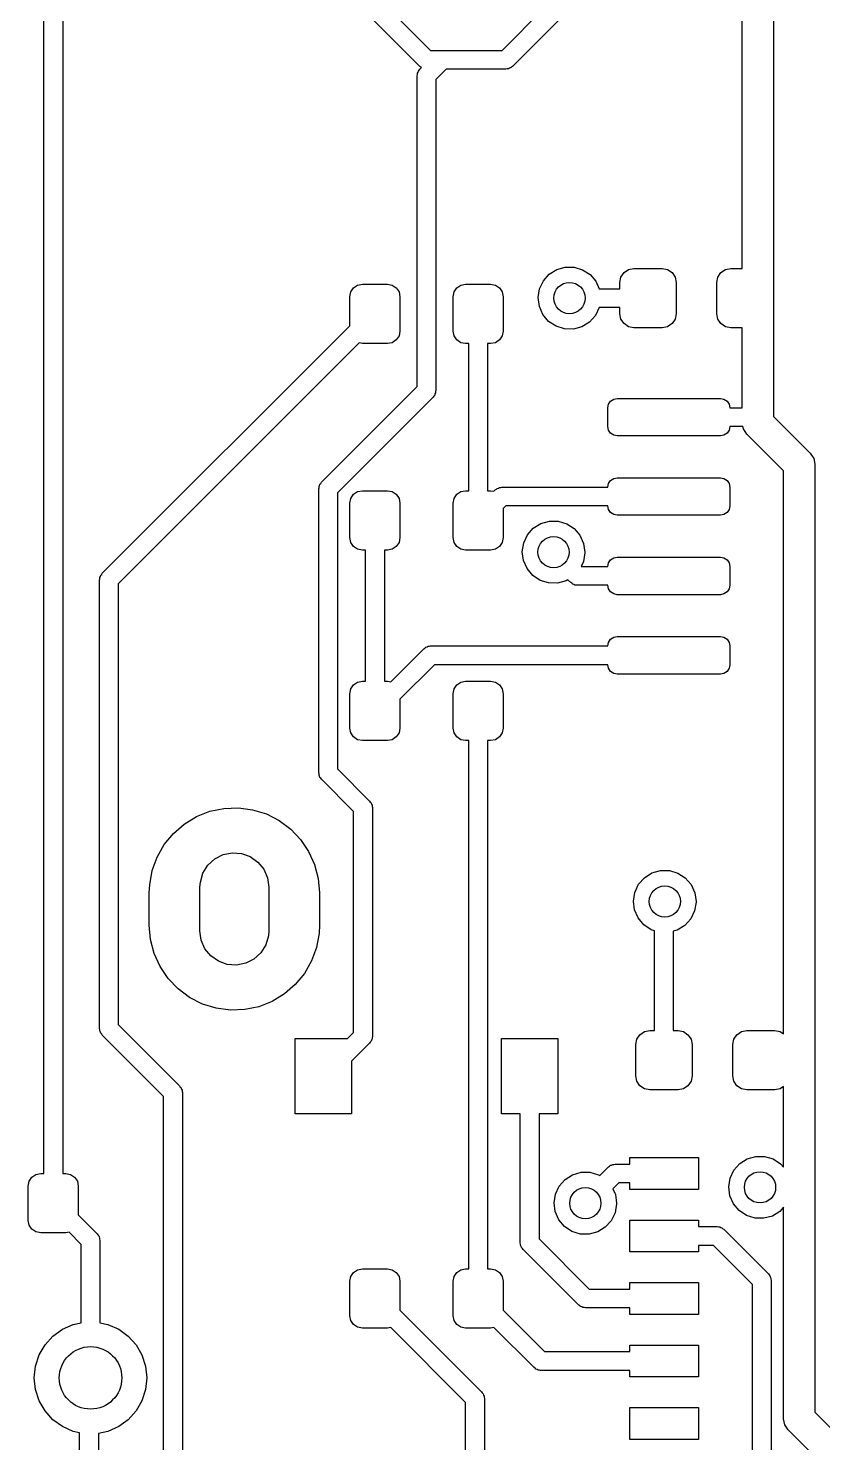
# Model space of a CAD drawing. Extents: x 108 to 192, y -153 to -46.
# Drawn here: x 131.04 to 143.75, y -107.72 to -85.09 of the extents above; entities that cross this region are included whole.
import ezdxf

# ---------------------------------------------------------------- set-up
doc = ezdxf.new("R2010")
doc.units = 0
doc.layers.add('BLACK', color=7, linetype='CONTINUOUS')

msp = doc.modelspace()

# ---------------------------------------------------------------- linework, layer by layer
at = {"layer": 'BLACK', "linetype": 'CONTINUOUS'}
for p, q in [((142.964, -75.391), (142.964, -91.3024)), ((142.464, -88.933), (142.464, -77.493)), ((131.294, -103.411), (131.294, -84.416)), ((131.594, -84.6012), (131.594, -103.411)), ((136.789, -84.7609), (137.476, -85.448)), ((138.622, -85.448), (139.296, -84.7739)), ((137.308, -85.7041), (136.533, -84.9291)), ((139.552, -84.9421), (138.79, -85.7041)), ((137.476, -85.448), (138.622, -85.448)), ((137.325, -85.7139), (137.308, -85.7041)), ((137.308, -85.7459), (137.332, -85.7214)), ((137.332, -85.7214), (137.325, -85.7139)), ((138.703, -85.7429), (138.684, -85.748)), ((138.723, -85.7429), (138.703, -85.7429)), ((138.74, -85.733), (138.723, -85.7429)), ((138.759, -85.7279), (138.74, -85.733)), ((138.773, -85.7139), (138.759, -85.7279)), ((138.79, -85.7041), (138.773, -85.7139)), ((137.264, -85.852), (137.269, -85.8329)), ((137.264, -90.8241), (137.264, -85.852)), ((137.269, -85.8132), (137.279, -85.7961)), ((137.269, -85.8329), (137.269, -85.8132)), ((137.279, -85.7961), (137.284, -85.777)), ((137.284, -85.777), (137.298, -85.763)), ((137.298, -85.763), (137.308, -85.7459)), ((137.73, -85.748), (137.564, -85.9141)), ((137.564, -85.9141), (137.564, -90.8862)), ((138.684, -85.748), (137.73, -85.748)), ((139.222, -89.2618), (139.282, -89.1335)), ((139.282, -89.1335), (139.376, -89.0272)), ((139.376, -89.0272), (139.496, -88.9516)), ((139.496, -88.9516), (139.632, -88.9126)), ((139.632, -88.9126), (139.774, -88.9135)), ((139.774, -88.9135), (139.91, -88.9541)), ((139.91, -88.9541), (140.029, -89.0312)), ((140.029, -89.0312), (140.121, -89.1386)), ((140.507, -89.158), (140.524, -89.0719)), ((140.524, -89.0719), (140.573, -88.9989)), ((140.573, -88.9989), (140.646, -88.9501)), ((140.646, -88.9501), (140.732, -88.933)), ((140.732, -88.933), (141.182, -88.933)), ((141.182, -88.933), (141.268, -88.9501)), ((141.268, -88.9501), (141.341, -88.9989)), ((141.341, -88.9989), (141.39, -89.0719)), ((141.39, -89.0719), (141.407, -89.158)), ((142.057, -89.158), (142.074, -89.0719)), ((142.074, -89.0719), (142.123, -88.9989)), ((142.123, -88.9989), (142.196, -88.9501)), ((142.196, -88.9501), (142.282, -88.933)), ((142.282, -88.933), (142.464, -88.933)), ((136.189, -89.387), (136.204, -89.3105)), ((136.204, -89.3105), (136.248, -89.2456)), ((136.248, -89.2456), (136.312, -89.2022)), ((136.312, -89.2022), (136.389, -89.187)), ((136.389, -89.187), (136.789, -89.187)), ((136.789, -89.187), (136.866, -89.2022)), ((136.866, -89.2022), (136.93, -89.2456)), ((136.93, -89.2456), (136.974, -89.3105)), ((136.974, -89.3105), (136.989, -89.387)), ((137.839, -89.387), (137.854, -89.3105)), ((137.854, -89.3105), (137.898, -89.2456)), ((137.898, -89.2456), (137.962, -89.2022)), ((137.962, -89.2022), (138.039, -89.187)), ((138.039, -89.187), (138.439, -89.187)), ((138.439, -89.187), (138.516, -89.2022)), ((138.516, -89.2022), (138.58, -89.2456)), ((138.58, -89.2456), (138.624, -89.3105)), ((138.624, -89.3105), (138.639, -89.387)), ((139.2, -89.4019), (139.222, -89.2618)), ((140.121, -89.1386), (140.176, -89.258)), ((140.176, -89.258), (140.507, -89.258)), ((140.507, -89.258), (140.507, -89.158)), ((141.407, -89.158), (141.407, -89.658)), ((142.057, -89.658), (142.057, -89.158)), ((136.189, -89.8499), (136.189, -89.387)), ((136.989, -89.387), (136.989, -89.937)), ((137.839, -89.937), (137.839, -89.387)), ((138.639, -89.387), (138.639, -89.937)), ((139.218, -89.5425), (139.2, -89.4019)), ((139.276, -89.6722), (139.218, -89.5425)), ((140.176, -89.56), (140.115, -89.6876)), ((140.177, -89.558), (140.176, -89.56)), ((140.507, -89.558), (140.177, -89.558)), ((140.507, -89.658), (140.507, -89.558)), ((139.367, -89.7807), (139.276, -89.6722)), ((139.485, -89.8593), (139.367, -89.7807)), ((140.019, -89.7927), (139.899, -89.8669)), ((140.115, -89.6876), (140.019, -89.7927)), ((140.524, -89.7441), (140.507, -89.658)), ((140.573, -89.8171), (140.524, -89.7441)), ((141.39, -89.7441), (141.341, -89.8171)), ((141.407, -89.658), (141.39, -89.7441)), ((142.074, -89.7441), (142.057, -89.658)), ((142.123, -89.8171), (142.074, -89.7441)), ((132.228, -93.8109), (136.189, -89.8499)), ((136.974, -90.0135), (136.93, -90.0784)), ((136.989, -89.937), (136.974, -90.0135)), ((137.854, -90.0135), (137.839, -89.937)), ((137.898, -90.0784), (137.854, -90.0135)), ((138.624, -90.0135), (138.58, -90.0784)), ((138.639, -89.937), (138.624, -90.0135)), ((139.62, -89.9016), (139.485, -89.8593)), ((139.762, -89.9042), (139.62, -89.9016)), ((139.899, -89.8669), (139.762, -89.9042)), ((140.646, -89.8659), (140.573, -89.8171)), ((140.732, -89.883), (140.646, -89.8659)), ((141.182, -89.883), (140.732, -89.883)), ((141.268, -89.8659), (141.182, -89.883)), ((141.341, -89.8171), (141.268, -89.8659)), ((142.196, -89.8659), (142.123, -89.8171)), ((142.282, -89.883), (142.196, -89.8659)), ((142.464, -89.883), (142.282, -89.883)), ((142.464, -91.163), (142.464, -89.883)), ((136.337, -90.1266), (132.484, -93.9791)), ((136.389, -90.137), (136.337, -90.1266)), ((136.789, -90.137), (136.389, -90.137)), ((136.866, -90.1218), (136.789, -90.137)), ((136.93, -90.0784), (136.866, -90.1218)), ((137.962, -90.1218), (137.898, -90.0784)), ((138.039, -90.137), (137.962, -90.1218)), ((138.089, -90.137), (138.039, -90.137)), ((138.089, -92.489), (138.089, -90.137)), ((138.439, -90.137), (138.389, -90.137)), ((138.389, -90.137), (138.389, -92.489)), ((138.516, -90.1218), (138.439, -90.137)), ((138.58, -90.0784), (138.516, -90.1218)), ((135.733, -92.3551), (137.264, -90.8241)), ((137.549, -90.9421), (137.544, -90.9612)), ((137.559, -90.925), (137.549, -90.9421)), ((137.564, -90.8862), (137.559, -90.9053)), ((137.559, -90.9053), (137.559, -90.925)), ((137.52, -90.9922), (135.989, -92.5233)), ((137.53, -90.9751), (137.52, -90.9922)), ((137.544, -90.9612), (137.53, -90.9751)), ((140.314, -91.163), (140.325, -91.1056)), ((140.314, -91.463), (140.314, -91.163)), ((140.325, -91.1056), (140.358, -91.0569)), ((140.358, -91.0569), (140.407, -91.0244)), ((140.407, -91.0244), (140.464, -91.013)), ((140.464, -91.013), (142.114, -91.013)), ((142.114, -91.013), (142.171, -91.0244)), ((142.171, -91.0244), (142.22, -91.0569)), ((142.22, -91.0569), (142.253, -91.1056)), ((142.253, -91.1056), (142.264, -91.163)), ((142.264, -91.163), (142.464, -91.163)), ((142.964, -91.3024), (143.552, -91.8909)), ((140.325, -91.5204), (140.314, -91.463)), ((140.358, -91.5691), (140.325, -91.5204)), ((140.407, -91.6016), (140.358, -91.5691)), ((140.464, -91.613), (140.407, -91.6016)), ((142.114, -91.613), (140.464, -91.613)), ((142.171, -91.6016), (142.114, -91.613)), ((142.22, -91.5691), (142.171, -91.6016)), ((142.253, -91.5204), (142.22, -91.5691)), ((142.264, -91.463), (142.253, -91.5204)), ((142.475, -91.463), (142.264, -91.463)), ((142.483, -91.5017), (142.475, -91.463)), ((142.537, -91.5828), (142.483, -91.5017)), ((143.126, -92.1713), (142.537, -91.5828)), ((143.552, -91.8909), (143.607, -91.972)), ((143.607, -91.972), (143.626, -92.0677)), ((143.626, -92.0677), (143.626, -107.23)), ((140.358, -92.3269), (140.407, -92.2944)), ((140.407, -92.2944), (140.464, -92.283)), ((140.464, -92.283), (142.114, -92.283)), ((142.114, -92.283), (142.171, -92.2944)), ((142.171, -92.2944), (142.22, -92.3269)), ((143.126, -101.178), (143.126, -92.1713)), ((135.689, -92.4612), (135.694, -92.4421)), ((135.689, -96.9999), (135.689, -92.4612)), ((135.694, -92.4224), (135.704, -92.4053)), ((135.694, -92.4421), (135.694, -92.4224)), ((135.704, -92.4053), (135.709, -92.3862)), ((135.709, -92.3862), (135.723, -92.3722)), ((135.723, -92.3722), (135.733, -92.3551)), ((135.989, -92.5233), (135.989, -96.9378)), ((136.248, -92.5476), (136.312, -92.5042)), ((136.312, -92.5042), (136.389, -92.489)), ((136.389, -92.489), (136.789, -92.489)), ((136.789, -92.489), (136.866, -92.5042)), ((136.866, -92.5042), (136.93, -92.5476)), ((137.898, -92.5476), (137.962, -92.5042)), ((137.962, -92.5042), (138.039, -92.489)), ((138.039, -92.489), (138.089, -92.489)), ((138.389, -92.489), (138.439, -92.489)), ((138.439, -92.489), (138.491, -92.4994)), ((138.491, -92.4994), (138.514, -92.4769)), ((138.514, -92.4769), (138.531, -92.4671)), ((138.531, -92.4671), (138.545, -92.4531)), ((138.545, -92.4531), (138.564, -92.448)), ((138.564, -92.448), (138.581, -92.4381)), ((138.581, -92.4381), (138.601, -92.4381)), ((138.601, -92.4381), (138.62, -92.433)), ((138.62, -92.433), (140.314, -92.433)), ((140.314, -92.433), (140.325, -92.3756)), ((140.325, -92.3756), (140.358, -92.3269)), ((142.22, -92.3269), (142.253, -92.3756)), ((142.253, -92.3756), (142.264, -92.433)), ((142.264, -92.433), (142.264, -92.733)), ((136.189, -92.689), (136.204, -92.6125)), ((136.189, -93.239), (136.189, -92.689)), ((136.204, -92.6125), (136.248, -92.5476)), ((136.93, -92.5476), (136.974, -92.6125)), ((136.974, -92.6125), (136.989, -92.689)), ((136.989, -92.689), (136.989, -93.239)), ((137.839, -92.689), (137.854, -92.6125)), ((137.839, -93.239), (137.839, -92.689)), ((137.854, -92.6125), (137.898, -92.5476)), ((138.682, -92.733), (138.639, -92.7761)), ((140.314, -92.733), (138.682, -92.733)), ((140.325, -92.7904), (140.314, -92.733)), ((142.264, -92.733), (142.253, -92.7904)), ((138.639, -92.7761), (138.639, -93.239)), ((139.242, -93.0156), (139.378, -92.9766)), ((139.378, -92.9766), (139.52, -92.9775)), ((139.52, -92.9775), (139.656, -93.0181)), ((140.358, -92.8391), (140.325, -92.7904)), ((140.407, -92.8716), (140.358, -92.8391)), ((140.464, -92.883), (140.407, -92.8716)), ((142.114, -92.883), (140.464, -92.883)), ((142.171, -92.8716), (142.114, -92.883)), ((142.22, -92.8391), (142.171, -92.8716)), ((142.253, -92.7904), (142.22, -92.8391)), ((138.968, -93.3258), (139.028, -93.1975)), ((139.028, -93.1975), (139.122, -93.0912)), ((139.122, -93.0912), (139.242, -93.0156)), ((139.656, -93.0181), (139.775, -93.0952)), ((139.775, -93.0952), (139.867, -93.2026)), ((139.867, -93.2026), (139.926, -93.3317)), ((136.204, -93.3155), (136.189, -93.239)), ((136.248, -93.3804), (136.204, -93.3155)), ((136.312, -93.4238), (136.248, -93.3804)), ((136.389, -93.439), (136.312, -93.4238)), ((136.866, -93.4238), (136.789, -93.439)), ((136.93, -93.3804), (136.866, -93.4238)), ((136.974, -93.3155), (136.93, -93.3804)), ((136.989, -93.239), (136.974, -93.3155)), ((137.854, -93.3155), (137.839, -93.239)), ((137.898, -93.3804), (137.854, -93.3155)), ((137.962, -93.4238), (137.898, -93.3804)), ((138.039, -93.439), (137.962, -93.4238)), ((138.516, -93.4238), (138.439, -93.439)), ((138.58, -93.3804), (138.516, -93.4238)), ((138.624, -93.3155), (138.58, -93.3804)), ((138.639, -93.239), (138.624, -93.3155)), ((138.946, -93.4659), (138.968, -93.3258)), ((139.926, -93.3317), (139.946, -93.472)), ((136.439, -93.439), (136.389, -93.439)), ((136.439, -95.537), (136.439, -93.439)), ((136.789, -93.439), (136.739, -93.439)), ((136.739, -93.439), (136.739, -95.537)), ((138.439, -93.439), (138.039, -93.439)), ((138.964, -93.6065), (138.946, -93.4659)), ((139.022, -93.7362), (138.964, -93.6065)), ((139.922, -93.624), (139.886, -93.6996)), ((139.946, -93.4842), (139.922, -93.624)), ((139.946, -93.472), (139.946, -93.4842)), ((140.314, -93.703), (140.325, -93.6456)), ((140.325, -93.6456), (140.358, -93.5969)), ((140.358, -93.5969), (140.407, -93.5644)), ((140.407, -93.5644), (140.464, -93.553)), ((140.464, -93.553), (142.114, -93.553)), ((142.114, -93.553), (142.171, -93.5644)), ((142.171, -93.5644), (142.22, -93.5969)), ((142.22, -93.5969), (142.253, -93.6456)), ((142.253, -93.6456), (142.264, -93.703)), ((132.189, -93.8782), (132.199, -93.8611)), ((132.189, -93.8979), (132.189, -93.8782)), ((132.199, -93.8611), (132.204, -93.842)), ((132.204, -93.842), (132.218, -93.828)), ((132.218, -93.828), (132.228, -93.8109)), ((139.113, -93.8447), (139.022, -93.7362)), ((139.231, -93.9233), (139.113, -93.8447)), ((139.886, -93.6996), (139.889, -93.703)), ((139.889, -93.703), (140.314, -93.703)), ((142.264, -93.703), (142.264, -94.003)), ((132.184, -93.917), (132.189, -93.8979)), ((132.184, -101.092), (132.184, -93.917)), ((132.484, -93.9791), (132.484, -101.03)), ((139.366, -93.9656), (139.231, -93.9233)), ((139.508, -93.9682), (139.366, -93.9656)), ((139.645, -93.9309), (139.508, -93.9682)), ((139.674, -93.9126), (139.645, -93.9309)), ((139.721, -93.9591), (139.674, -93.9126)), ((139.738, -93.9689), (139.721, -93.9591)), ((139.752, -93.9829), (139.738, -93.9689)), ((139.771, -93.988), (139.752, -93.9829)), ((139.788, -93.9979), (139.771, -93.988)), ((139.808, -93.9979), (139.788, -93.9979)), ((139.827, -94.003), (139.808, -93.9979)), ((140.314, -94.003), (139.827, -94.003)), ((140.325, -94.0604), (140.314, -94.003)), ((140.358, -94.1091), (140.325, -94.0604)), ((140.407, -94.1416), (140.358, -94.1091)), ((142.22, -94.1091), (142.171, -94.1416)), ((142.253, -94.0604), (142.22, -94.1091)), ((142.264, -94.003), (142.253, -94.0604)), ((140.464, -94.153), (140.407, -94.1416)), ((142.114, -94.153), (140.464, -94.153)), ((142.171, -94.1416), (142.114, -94.153)), ((136.841, -95.5474), (137.372, -95.0169)), ((137.372, -95.0169), (137.389, -95.0071)), ((137.389, -95.0071), (137.403, -94.9931)), ((137.403, -94.9931), (137.422, -94.988)), ((137.422, -94.988), (137.439, -94.9781)), ((137.439, -94.9781), (137.459, -94.9781)), ((137.459, -94.9781), (137.478, -94.973)), ((137.478, -94.973), (140.314, -94.973)), ((140.314, -94.973), (140.325, -94.9156)), ((140.325, -94.9156), (140.358, -94.8669)), ((140.358, -94.8669), (140.407, -94.8344)), ((140.407, -94.8344), (140.464, -94.823)), ((140.464, -94.823), (142.114, -94.823)), ((142.114, -94.823), (142.171, -94.8344)), ((142.171, -94.8344), (142.22, -94.8669)), ((142.22, -94.8669), (142.253, -94.9156)), ((142.253, -94.9156), (142.264, -94.973)), ((142.264, -94.973), (142.264, -95.273)), ((137.54, -95.273), (136.989, -95.8241)), ((140.314, -95.273), (137.54, -95.273)), ((140.325, -95.3304), (140.314, -95.273)), ((140.358, -95.3791), (140.325, -95.3304)), ((140.407, -95.4116), (140.358, -95.3791)), ((140.464, -95.423), (140.407, -95.4116)), ((142.114, -95.423), (140.464, -95.423)), ((142.171, -95.4116), (142.114, -95.423)), ((142.22, -95.3791), (142.171, -95.4116)), ((142.253, -95.3304), (142.22, -95.3791)), ((142.264, -95.273), (142.253, -95.3304)), ((136.189, -95.737), (136.204, -95.6605)), ((136.204, -95.6605), (136.248, -95.5956)), ((136.248, -95.5956), (136.312, -95.5522)), ((136.312, -95.5522), (136.389, -95.537)), ((136.389, -95.537), (136.439, -95.537)), ((136.739, -95.537), (136.789, -95.537)), ((136.789, -95.537), (136.841, -95.5474)), ((137.839, -95.737), (137.854, -95.6605)), ((137.854, -95.6605), (137.898, -95.5956)), ((137.898, -95.5956), (137.962, -95.5522)), ((137.962, -95.5522), (138.039, -95.537)), ((138.039, -95.537), (138.439, -95.537)), ((138.439, -95.537), (138.516, -95.5522)), ((138.516, -95.5522), (138.58, -95.5956)), ((138.58, -95.5956), (138.624, -95.6605)), ((138.624, -95.6605), (138.639, -95.737)), ((136.189, -96.287), (136.189, -95.737)), ((136.989, -95.8241), (136.989, -96.287)), ((137.839, -96.287), (137.839, -95.737)), ((138.639, -95.737), (138.639, -96.287)), ((136.204, -96.3635), (136.189, -96.287)), ((136.248, -96.4284), (136.204, -96.3635)), ((136.974, -96.3635), (136.93, -96.4284)), ((136.989, -96.287), (136.974, -96.3635)), ((137.854, -96.3635), (137.839, -96.287)), ((137.898, -96.4284), (137.854, -96.3635)), ((138.624, -96.3635), (138.58, -96.4284)), ((138.639, -96.287), (138.624, -96.3635)), ((136.312, -96.4718), (136.248, -96.4284)), ((136.389, -96.487), (136.312, -96.4718)), ((136.789, -96.487), (136.389, -96.487)), ((136.866, -96.4718), (136.789, -96.487)), ((136.93, -96.4284), (136.866, -96.4718)), ((137.962, -96.4718), (137.898, -96.4284)), ((138.039, -96.487), (137.962, -96.4718)), ((138.089, -96.487), (138.039, -96.487)), ((138.089, -104.935), (138.089, -96.487)), ((138.439, -96.487), (138.389, -96.487)), ((138.389, -96.487), (138.389, -104.935)), ((138.516, -96.4718), (138.439, -96.487)), ((138.58, -96.4284), (138.516, -96.4718)), ((135.694, -97.019), (135.689, -96.9999)), ((135.694, -97.0387), (135.694, -97.019)), ((135.704, -97.0558), (135.694, -97.0387)), ((135.709, -97.0749), (135.704, -97.0558)), ((135.989, -96.9378), (136.504, -97.4528)), ((135.723, -97.0889), (135.709, -97.0749)), ((135.733, -97.106), (135.723, -97.0889)), ((136.248, -97.621), (135.733, -97.106)), ((136.504, -97.4528), (136.514, -97.4699)), ((136.514, -97.4699), (136.528, -97.4839)), ((136.528, -97.4839), (136.533, -97.503)), ((136.533, -97.503), (136.543, -97.5201)), ((133.539, -97.8211), (133.735, -97.7018)), ((133.735, -97.7018), (133.949, -97.6174)), ((133.949, -97.6174), (134.174, -97.5701)), ((134.174, -97.5701), (134.404, -97.5615)), ((134.404, -97.5615), (134.632, -97.5917)), ((134.632, -97.5917), (134.852, -97.6599)), ((134.852, -97.6599), (135.057, -97.7641)), ((136.248, -101.158), (136.248, -97.621)), ((136.543, -97.5201), (136.543, -97.5398)), ((136.543, -97.5398), (136.548, -97.5589)), ((136.548, -97.5589), (136.548, -101.22)), ((133.365, -97.9719), (133.539, -97.8211)), ((135.057, -97.7641), (135.241, -97.9014)), ((135.241, -97.9014), (135.4, -98.0678)), ((133.105, -98.3495), (133.219, -98.1497)), ((133.219, -98.1497), (133.365, -97.9719)), ((135.4, -98.0678), (135.528, -98.2586)), ((133.027, -98.5657), (133.105, -98.3495)), ((133.916, -98.4794), (134.026, -98.3784)), ((134.026, -98.3784), (134.159, -98.3106)), ((134.159, -98.3106), (134.305, -98.2811)), ((134.305, -98.2811), (134.454, -98.292)), ((134.454, -98.292), (134.595, -98.3426)), ((134.595, -98.3426), (134.717, -98.4291)), ((135.528, -98.2586), (135.623, -98.4683)), ((132.986, -98.792), (133.027, -98.5657)), ((133.796, -98.7497), (133.838, -98.6063)), ((133.838, -98.6063), (133.916, -98.4794)), ((134.717, -98.4291), (134.81, -98.5451)), ((134.81, -98.5451), (134.87, -98.6821)), ((135.623, -98.4683), (135.681, -98.6909)), ((140.9, -98.6792), (141.02, -98.6036)), ((141.02, -98.6036), (141.156, -98.5646)), ((141.156, -98.5646), (141.298, -98.5655)), ((141.298, -98.5655), (141.434, -98.6061)), ((141.434, -98.6061), (141.553, -98.6832)), ((132.98, -98.92), (132.986, -98.792)), ((133.79, -98.83), (133.796, -98.7497)), ((133.79, -99.53), (133.79, -98.83)), ((134.87, -98.6821), (134.89, -98.83)), ((134.89, -98.83), (134.89, -99.53)), ((135.681, -98.6909), (135.7, -98.92)), ((140.746, -98.9138), (140.806, -98.7855)), ((140.806, -98.7855), (140.9, -98.6792)), ((141.553, -98.6832), (141.645, -98.7906)), ((141.645, -98.7906), (141.704, -98.9197)), ((132.98, -99.44), (132.98, -98.92)), ((135.7, -98.92), (135.7, -99.44)), ((140.724, -99.0539), (140.746, -98.9138)), ((140.742, -99.1945), (140.724, -99.0539)), ((141.724, -99.0722), (141.7, -99.212)), ((141.704, -98.9197), (141.724, -99.06)), ((141.724, -99.06), (141.724, -99.0722)), ((140.8, -99.3242), (140.742, -99.1945)), ((141.7, -99.212), (141.639, -99.3396)), ((132.999, -99.6691), (132.98, -99.44)), ((133.81, -99.6779), (133.79, -99.53)), ((134.89, -99.53), (134.884, -99.6103)), ((135.7, -99.44), (135.694, -99.568)), ((140.891, -99.4327), (140.8, -99.3242)), ((141.009, -99.5113), (140.891, -99.4327)), ((141.061, -99.5276), (141.009, -99.5113)), ((141.061, -101.125), (141.061, -99.5276)), ((141.423, -99.5189), (141.361, -99.5357)), ((141.361, -99.5357), (141.361, -101.125)), ((141.543, -99.4447), (141.423, -99.5189)), ((141.639, -99.3396), (141.543, -99.4447)), ((133.057, -99.8917), (132.999, -99.6691)), ((133.87, -99.8149), (133.81, -99.6779)), ((134.842, -99.7537), (134.764, -99.8806)), ((134.884, -99.6103), (134.842, -99.7537)), ((135.694, -99.568), (135.653, -99.7943)), ((133.152, -100.101), (133.057, -99.8917)), ((133.963, -99.9309), (133.87, -99.8149)), ((134.085, -100.017), (133.963, -99.9309)), ((134.654, -99.9816), (134.521, -100.049)), ((134.764, -99.8806), (134.654, -99.9816)), ((135.653, -99.7943), (135.575, -100.01)), ((133.28, -100.292), (133.152, -100.101)), ((134.226, -100.068), (134.085, -100.017)), ((134.375, -100.079), (134.226, -100.068)), ((134.521, -100.049), (134.375, -100.079)), ((135.461, -100.21), (135.315, -100.388)), ((135.575, -100.01), (135.461, -100.21)), ((133.439, -100.459), (133.28, -100.292)), ((135.315, -100.388), (135.141, -100.539)), ((133.623, -100.596), (133.439, -100.459)), ((133.828, -100.7), (133.623, -100.596)), ((134.945, -100.658), (134.731, -100.743)), ((135.141, -100.539), (134.945, -100.658)), ((134.048, -100.768), (133.828, -100.7)), ((134.276, -100.798), (134.048, -100.768)), ((134.506, -100.79), (134.276, -100.798)), ((134.731, -100.743), (134.506, -100.79)), ((132.189, -101.111), (132.184, -101.092)), ((132.189, -101.131), (132.189, -101.111)), ((132.484, -101.03), (133.465, -102.01)), ((140.9, -101.142), (140.986, -101.125)), ((140.986, -101.125), (141.061, -101.125)), ((141.361, -101.125), (141.436, -101.125)), ((141.436, -101.125), (141.522, -101.142)), ((142.45, -101.142), (142.536, -101.125)), ((142.536, -101.125), (142.986, -101.125)), ((142.986, -101.125), (143.072, -101.142)), ((132.199, -101.148), (132.189, -101.131)), ((132.204, -101.167), (132.199, -101.148)), ((132.218, -101.181), (132.204, -101.167)), ((132.228, -101.198), (132.218, -101.181)), ((133.208, -102.179), (132.228, -101.198)), ((135.314, -102.454), (135.314, -101.254)), ((135.314, -101.254), (136.152, -101.254)), ((136.152, -101.254), (136.248, -101.158)), ((136.504, -101.326), (136.214, -101.616)), ((136.514, -101.309), (136.504, -101.326)), ((136.528, -101.295), (136.514, -101.309)), ((136.533, -101.276), (136.528, -101.295)), ((136.543, -101.259), (136.533, -101.276)), ((136.548, -101.22), (136.543, -101.239)), ((136.543, -101.239), (136.543, -101.259)), ((138.614, -102.454), (138.614, -101.254)), ((138.614, -101.254), (139.514, -101.254)), ((139.514, -101.254), (139.514, -102.454)), ((140.761, -101.35), (140.778, -101.264)), ((140.761, -101.85), (140.761, -101.35)), ((140.778, -101.264), (140.827, -101.191)), ((140.827, -101.191), (140.9, -101.142)), ((141.522, -101.142), (141.595, -101.191)), ((141.595, -101.191), (141.644, -101.264)), ((141.644, -101.264), (141.661, -101.35)), ((141.661, -101.35), (141.661, -101.85)), ((142.311, -101.35), (142.328, -101.264)), ((142.311, -101.85), (142.311, -101.35)), ((142.328, -101.264), (142.377, -101.191)), ((142.377, -101.191), (142.45, -101.142)), ((143.072, -101.142), (143.126, -101.178)), ((136.214, -101.616), (136.214, -102.454)), ((133.465, -102.01), (133.474, -102.028)), ((133.474, -102.028), (133.488, -102.041)), ((140.778, -101.936), (140.761, -101.85)), ((140.827, -102.009), (140.778, -101.936)), ((140.9, -102.058), (140.827, -102.009)), ((141.595, -102.009), (141.522, -102.058)), ((141.644, -101.936), (141.595, -102.009)), ((141.661, -101.85), (141.644, -101.936)), ((142.328, -101.936), (142.311, -101.85)), ((142.377, -102.009), (142.328, -101.936)), ((142.45, -102.058), (142.377, -102.009)), ((143.126, -102.022), (143.072, -102.058)), ((143.126, -103.312), (143.126, -102.022)), ((133.208, -111.758), (133.208, -102.179)), ((133.488, -102.041), (133.494, -102.061)), ((133.494, -102.061), (133.503, -102.078)), ((133.503, -102.078), (133.503, -102.097)), ((133.503, -102.097), (133.508, -102.116)), ((133.508, -102.116), (133.508, -111.82)), ((140.986, -102.075), (140.9, -102.058)), ((141.436, -102.075), (140.986, -102.075)), ((141.522, -102.058), (141.436, -102.075)), ((142.536, -102.075), (142.45, -102.058)), ((142.986, -102.075), (142.536, -102.075)), ((143.072, -102.058), (142.986, -102.075)), ((136.214, -102.454), (135.314, -102.454)), ((138.914, -102.454), (138.614, -102.454)), ((138.914, -104.52), (138.914, -102.454)), ((139.514, -102.454), (139.214, -102.454)), ((139.214, -102.454), (139.214, -104.458)), ((140.664, -103.26), (140.664, -103.155)), ((140.664, -103.155), (141.764, -103.155)), ((141.764, -103.155), (141.764, -103.665)), ((142.544, -103.176), (142.68, -103.137)), ((142.68, -103.137), (142.822, -103.137)), ((142.822, -103.137), (142.958, -103.178)), ((140.183, -103.445), (140.324, -103.304)), ((140.324, -103.304), (140.341, -103.294)), ((140.341, -103.294), (140.355, -103.28)), ((140.355, -103.28), (140.374, -103.275)), ((140.374, -103.275), (140.391, -103.265)), ((140.391, -103.265), (140.411, -103.265)), ((140.411, -103.265), (140.43, -103.26)), ((140.43, -103.26), (140.664, -103.26)), ((142.27, -103.486), (142.33, -103.357)), ((142.33, -103.357), (142.424, -103.251)), ((142.424, -103.251), (142.544, -103.176)), ((142.958, -103.178), (143.077, -103.255)), ((143.077, -103.255), (143.126, -103.312)), ((131.044, -103.611), (131.059, -103.534)), ((131.044, -104.161), (131.044, -103.611)), ((131.059, -103.534), (131.103, -103.47)), ((131.103, -103.47), (131.167, -103.426)), ((131.167, -103.426), (131.244, -103.411)), ((131.244, -103.411), (131.294, -103.411)), ((131.594, -103.411), (131.644, -103.411)), ((131.644, -103.411), (131.721, -103.426)), ((131.721, -103.426), (131.785, -103.47)), ((131.785, -103.47), (131.829, -103.534)), ((131.829, -103.534), (131.844, -103.611)), ((131.844, -103.611), (131.844, -104.074)), ((139.476, -103.74), (139.536, -103.611)), ((139.536, -103.611), (139.63, -103.505)), ((139.63, -103.505), (139.75, -103.43)), ((139.75, -103.43), (139.886, -103.391)), ((139.886, -103.391), (140.028, -103.391)), ((140.028, -103.391), (140.164, -103.432)), ((140.164, -103.432), (140.183, -103.445)), ((140.492, -103.56), (140.394, -103.658)), ((140.664, -103.56), (140.492, -103.56)), ((140.664, -103.665), (140.664, -103.56)), ((142.248, -103.626), (142.27, -103.486)), ((139.454, -103.88), (139.476, -103.74)), ((140.394, -103.658), (140.434, -103.746)), ((140.434, -103.746), (140.454, -103.886)), ((141.764, -103.665), (140.664, -103.665)), ((142.266, -103.766), (142.248, -103.626)), ((142.324, -103.896), (142.266, -103.766)), ((139.472, -104.02), (139.454, -103.88)), ((139.53, -104.15), (139.472, -104.02)), ((140.43, -104.038), (140.369, -104.166)), ((140.454, -103.898), (140.43, -104.038)), ((140.454, -103.886), (140.454, -103.898)), ((142.415, -104.005), (142.324, -103.896)), ((142.533, -104.083), (142.415, -104.005)), ((143.067, -104.017), (142.947, -104.091)), ((143.126, -103.952), (143.067, -104.017)), ((143.126, -107.333), (143.126, -103.952)), ((131.059, -104.238), (131.044, -104.161)), ((131.103, -104.302), (131.059, -104.238)), ((131.844, -104.074), (132.146, -104.376)), ((139.621, -104.259), (139.53, -104.15)), ((139.739, -104.337), (139.621, -104.259)), ((140.273, -104.271), (140.153, -104.345)), ((140.369, -104.166), (140.273, -104.271)), ((140.664, -104.665), (140.664, -104.155)), ((140.664, -104.155), (141.764, -104.155)), ((141.764, -104.155), (141.764, -104.26)), ((141.764, -104.26), (142.064, -104.26)), ((142.064, -104.26), (142.083, -104.265)), ((142.083, -104.265), (142.103, -104.265)), ((142.103, -104.265), (142.12, -104.275)), ((142.12, -104.275), (142.139, -104.28)), ((142.139, -104.28), (142.153, -104.294)), ((142.153, -104.294), (142.17, -104.304)), ((142.668, -104.126), (142.533, -104.083)), ((142.81, -104.128), (142.668, -104.126)), ((142.947, -104.091), (142.81, -104.128)), ((131.167, -104.346), (131.103, -104.302)), ((131.244, -104.361), (131.167, -104.346)), ((131.644, -104.361), (131.244, -104.361)), ((131.696, -104.351), (131.644, -104.361)), ((131.89, -104.544), (131.696, -104.351)), ((132.146, -104.376), (132.156, -104.393)), ((132.156, -104.393), (132.17, -104.407)), ((132.17, -104.407), (132.175, -104.426)), ((132.175, -104.426), (132.185, -104.443)), ((132.185, -104.443), (132.185, -104.463)), ((132.185, -104.463), (132.19, -104.482)), ((132.19, -104.482), (132.19, -105.797)), ((138.919, -104.539), (138.914, -104.52)), ((139.214, -104.458), (140.016, -105.26)), ((139.874, -104.38), (139.739, -104.337)), ((140.016, -104.382), (139.874, -104.38)), ((140.153, -104.345), (140.016, -104.382)), ((142.17, -104.304), (142.882, -105.016)), ((131.89, -105.797), (131.89, -104.544)), ((138.919, -104.559), (138.919, -104.539)), ((138.929, -104.576), (138.919, -104.559)), ((138.934, -104.595), (138.929, -104.576)), ((138.948, -104.609), (138.934, -104.595)), ((138.958, -104.626), (138.948, -104.609)), ((139.848, -105.516), (138.958, -104.626)), ((141.764, -104.665), (140.664, -104.665)), ((142.002, -104.56), (141.764, -104.56)), ((141.764, -104.56), (141.764, -104.665)), ((142.626, -105.184), (142.002, -104.56)), ((136.248, -104.994), (136.312, -104.95)), ((136.312, -104.95), (136.389, -104.935)), ((136.389, -104.935), (136.789, -104.935)), ((136.789, -104.935), (136.866, -104.95)), ((136.866, -104.95), (136.93, -104.994)), ((137.898, -104.994), (137.962, -104.95)), ((137.962, -104.95), (138.039, -104.935)), ((138.039, -104.935), (138.089, -104.935)), ((138.389, -104.935), (138.439, -104.935)), ((138.439, -104.935), (138.516, -104.95)), ((138.516, -104.95), (138.58, -104.994)), ((136.189, -105.135), (136.204, -105.058)), ((136.189, -105.685), (136.189, -105.135)), ((136.204, -105.058), (136.248, -104.994)), ((136.93, -104.994), (136.974, -105.058)), ((136.974, -105.058), (136.989, -105.135)), ((136.989, -105.135), (136.989, -105.598)), ((137.839, -105.135), (137.854, -105.058)), ((137.839, -105.685), (137.839, -105.135)), ((137.854, -105.058), (137.898, -104.994)), ((138.58, -104.994), (138.624, -105.058)), ((138.624, -105.058), (138.639, -105.135)), ((138.639, -105.135), (138.639, -105.598)), ((140.664, -105.26), (140.664, -105.155)), ((140.664, -105.155), (141.764, -105.155)), ((141.764, -105.155), (141.764, -105.665)), ((142.626, -107.92), (142.626, -105.184)), ((142.882, -105.016), (142.892, -105.033)), ((142.892, -105.033), (142.906, -105.047)), ((142.906, -105.047), (142.911, -105.066)), ((142.911, -105.066), (142.921, -105.083)), ((142.921, -105.083), (142.921, -105.103)), ((142.921, -105.103), (142.926, -105.122)), ((142.926, -105.122), (142.926, -107.858)), ((140.016, -105.26), (140.664, -105.26)), ((136.989, -105.598), (138.295, -106.904)), ((138.639, -105.598), (139.301, -106.26)), ((139.865, -105.526), (139.848, -105.516)), ((139.879, -105.54), (139.865, -105.526)), ((139.898, -105.545), (139.879, -105.54)), ((139.915, -105.555), (139.898, -105.545)), ((139.935, -105.555), (139.915, -105.555)), ((139.954, -105.56), (139.935, -105.555)), ((140.664, -105.56), (139.954, -105.56)), ((140.664, -105.665), (140.664, -105.56)), ((131.59, -105.901), (131.762, -105.824)), ((131.762, -105.824), (131.89, -105.797)), ((132.19, -105.797), (132.318, -105.824)), ((132.318, -105.824), (132.49, -105.901)), ((136.204, -105.762), (136.189, -105.685)), ((136.248, -105.826), (136.204, -105.762)), ((136.312, -105.87), (136.248, -105.826)), ((136.389, -105.885), (136.312, -105.87)), ((136.841, -105.875), (136.789, -105.885)), ((138.039, -107.072), (136.841, -105.875)), ((137.854, -105.762), (137.839, -105.685)), ((137.898, -105.826), (137.854, -105.762)), ((137.962, -105.87), (137.898, -105.826)), ((138.039, -105.885), (137.962, -105.87)), ((138.491, -105.875), (138.439, -105.885)), ((139.133, -106.516), (138.491, -105.875)), ((141.764, -105.665), (140.664, -105.665)), ((131.312, -106.151), (131.438, -106.011)), ((131.438, -106.011), (131.59, -105.901)), ((132.49, -105.901), (132.642, -106.011)), ((132.642, -106.011), (132.768, -106.151)), ((136.789, -105.885), (136.389, -105.885)), ((138.439, -105.885), (138.039, -105.885)), ((131.16, -106.493), (131.218, -106.314)), ((131.218, -106.314), (131.312, -106.151)), ((132.768, -106.151), (132.862, -106.314)), ((132.862, -106.314), (132.92, -106.493)), ((139.301, -106.26), (140.664, -106.26)), ((140.664, -106.26), (140.664, -106.155)), ((140.664, -106.155), (141.764, -106.155)), ((141.764, -106.155), (141.764, -106.665)), ((131.14, -106.68), (131.16, -106.493)), ((132.92, -106.493), (132.94, -106.68)), ((139.15, -106.526), (139.133, -106.516)), ((139.164, -106.54), (139.15, -106.526)), ((139.183, -106.545), (139.164, -106.54)), ((139.2, -106.555), (139.183, -106.545)), ((139.22, -106.555), (139.2, -106.555)), ((139.239, -106.56), (139.22, -106.555)), ((131.16, -106.867), (131.14, -106.68)), ((132.94, -106.68), (132.92, -106.867)), ((140.664, -106.56), (139.239, -106.56)), ((140.664, -106.665), (140.664, -106.56)), ((141.764, -106.665), (140.664, -106.665)), ((131.218, -107.046), (131.16, -106.867)), ((132.92, -106.867), (132.862, -107.046)), ((138.295, -106.904), (138.305, -106.921)), ((138.305, -106.921), (138.319, -106.935)), ((138.319, -106.935), (138.324, -106.954)), ((138.324, -106.954), (138.334, -106.971)), ((138.334, -106.971), (138.334, -106.991)), ((138.334, -106.991), (138.339, -107.01)), ((138.339, -107.01), (138.339, -107.983)), ((131.312, -107.209), (131.218, -107.046)), ((131.438, -107.349), (131.312, -107.209)), ((132.768, -107.209), (132.642, -107.349)), ((132.862, -107.046), (132.768, -107.209)), ((138.039, -107.983), (138.039, -107.072)), ((140.664, -107.665), (140.664, -107.155)), ((140.664, -107.155), (141.764, -107.155)), ((141.764, -107.155), (141.764, -107.665)), ((143.626, -107.23), (144.111, -107.715)), ((131.59, -107.459), (131.438, -107.349)), ((131.762, -107.536), (131.59, -107.459)), ((132.49, -107.459), (132.318, -107.536)), ((132.642, -107.349), (132.49, -107.459)), ((143.145, -107.429), (143.126, -107.333)), ((143.199, -107.51), (143.145, -107.429)), ((131.865, -107.558), (131.762, -107.536)), ((131.865, -113.981), (131.865, -107.558)), ((132.318, -107.536), (132.165, -107.568)), ((132.165, -107.568), (132.165, -113.919)), ((141.764, -107.665), (140.664, -107.665)), ((143.685, -107.995), (143.199, -107.51))]:
    msp.add_line(p, q, dxfattribs=at)
at = {"layer": 'BLACK'}
for centre, radius in [((139.7, -89.408), 0.25), ((139.446, -93.472), 0.25), ((141.224, -99.06), 0.25), ((142.748, -103.632), 0.25), ((139.954, -103.886), 0.25), ((132.04, -106.68), 0.5)]:
    msp.add_circle(centre, radius, dxfattribs=at)

doc.saveas('drawing.dxf')
